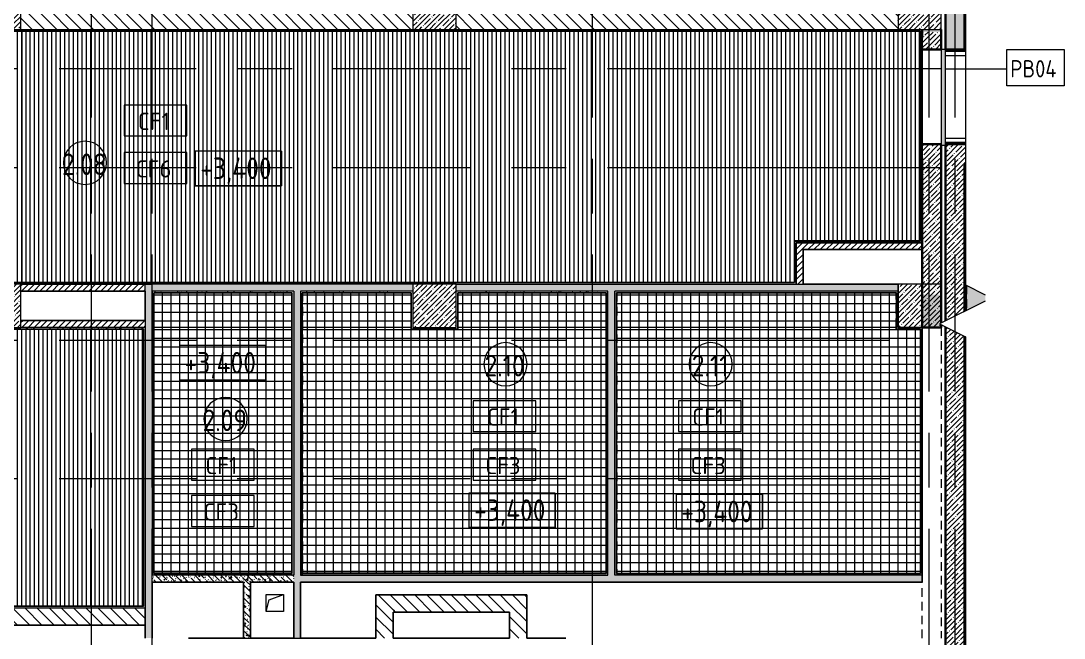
# Model space of a CAD drawing. Header units: millimetres. Extents: x 35146 to 234858, y -8553 to 29000.
# Drawn here: x 74040 to 86123, y 11550 to 18700 of the extents above; entities that cross this region are included whole.
import ezdxf

# ---------------------------------------------------------------- set-up
doc = ezdxf.new("R2010")
doc.units = ezdxf.units.MM
doc.linetypes.add('200_ШТРИХ__ш1_п0_6_', pattern=[160, 100, -60])
doc.linetypes.add('Осевая', pattern=[3175, 635, -476.25, 1587.5, -476.25])
for name, color, linetype, lineweight in [('0-1', 7, 'Continuous', 9), ('A-AREA-IDEN', 7, 'Continuous', 9), ('A-CLNG-IDEN', 7, 'Continuous', 9), ('A-DETL', 7, 'Continuous', 9), ('A-DETL-GENF', 7, 'Continuous', 9), ('A-DETL-MBND', 7, '200_ШТРИХ__ш1_п0_6_', 9), ('A-DETL-MBND-1', 7, 'Continuous', 9), ('A-FLOR', 7, 'Continuous', 9), ('A-GENM', 7, 'Continuous', 9), ('A-WALL', 7, 'Continuous', 9), ('G-ANNO-DIMS', 7, 'Continuous', 9), ('I-WALL', 7, 'Continuous', 9), ('S-COLS', 7, 'Continuous', 9), ('Оси', 7, 'Continuous', 9), ('Оси-2', 7, 'Осевая', 9)]:
    doc.layers.add(name, color=color, linetype=linetype, lineweight=lineweight)
for name, color, linetype, lineweight, true_color in [('A-DETL-GENF-1', 1, 'Continuous', 9, 0xff0000), ('A-WALL-1', 7, 'Continuous', 25, 0x3c3c3c), ('A-WALL-3', 7, 'Continuous', 35, 0x3c3c3c), ('A-WALL-FNSH-2', 7, 'Continuous', 13, 0x3c3c3c), ('G-ANNO-TEXT-1', 7, 'Continuous', 9, 0x3c3c3c)]:
    doc.layers.add(name, color=color, linetype=linetype, lineweight=lineweight, true_color=true_color)
doc.styles.add('GOST Common', font='GOST_Common.ttf', dxfattribs={"width": 0.9, "height": 250})
doc.styles.add('GOST Common_1', font='GOST_Common.ttf', dxfattribs={"height": 200})
doc.styles.add('GOST Common_3', font='GOST_Common.ttf', dxfattribs={"width": 0.9, "height": 200})
pattern_1 = [(45, (0, 0), (-57.02463, 57.02463), []), (45, (57.025, 0), (-57.02463, 57.02463), [100.806, -20.161, 3.353, -16.808])]
pattern_2 = [(135, (0, 0), (-70.71068, -70.71068), [])]
pattern_3 = [(135, (0, 0), (-75.43415, -75.43415), [106.68, -17.78, 3.556, -17.78]), (135, (0, 75.39), (-75.43415, -75.43415), []), (50, (0, 0), (127.52922, -11.15758), [13.335, -146.685]), (355, (0, 0), (-24.66966, 133.74002), [10.668, -117.348]), (100.451, (10.63, -0.93), (102.85973, 122.58178), [11.333, -124.663]), (46.184, (0, 35.56), (189.75516, -29.43036), [20.002, -220.027]), (96.636, (15.81, 33.1), (166.1822, 173.1996), [17, -186.995]), (351.184, (0, 35.56), (166.18393, 173.19757), [16.002, -176.022]), (21, (17.78, 26.67), (106.13027, -71.58603), [13.335, -146.685]), (326, (17.78, 26.67), (43.26188, 128.93175), [10.668, -117.348]), (71.451, (26.62, 20.7), (149.39198, 57.34505), [11.333, -124.663]), (37.5, (0, 0), (2.162228, 59.188357), [3.353, -112.573, 3.353, -115.773, -117.793]), (37.5, (0, 0), (2.162228, 59.188357), [-235.052, 3.353, -114.44]), (7.5, (0, 0), (46.773857, 70.126152), [3.353, -64.567, 3.353, -109.906, -44.894]), (7.5, (0, 0), (46.773857, 70.126152), [-181.178, 3.353, -41.542]), (327.5, (-39.65, 0), (94.91367, -4.010093), [3.353, -41.097, 3.353, -135.331, -184.023]), (327.5, (-39.65, 0), (94.91367, -4.010093), [-183.134, 3.353, -180.67]), (317.5, (-57.43, 0), (103.69057, 17.79882), [3.353, -54.432, 3.353, -88.748, -130.683]), (317.5, (-57.43, 0), (103.69057, 17.79882), [-149.885, 3.353, -127.33])]
pattern_4 = [(45, (0, 0), (-35.35534, 35.35534), [])]
pattern_5 = [(0, (0, 0), (121.92, 30.48), [10.058, -81.382, 10.058, -81.382, -487.68]), (0, (0, 0), (121.92, 30.48), [-182.88, 10.058, -172.822, 10.058, -81.382, -213.36]), (0, (0, 0), (121.92, 30.48), [-457.2, 10.058, -50.902, 10.058, -142.342]), (120, (45.72, 15.24), (-87.356454, 90.345817), [10.058, -81.382, 10.058, -81.382, -487.68]), (120, (45.72, 15.24), (-87.356454, 90.345817), [-182.88, 10.058, -172.822, 10.058, -81.382, -213.36]), (120, (45.72, 15.24), (-87.356454, 90.345817), [-457.2, 10.058, -50.902, 10.058, -142.342]), (240, (60.96, 76.2), (-34.563546, -120.825817), [10.058, -81.382, 10.058, -81.382, -487.68]), (240, (60.96, 76.2), (-34.563546, -120.825817), [-182.88, 10.058, -172.822, 10.058, -81.382, -213.36]), (240, (60.96, 76.2), (-34.563546, -120.825817), [-457.2, 10.058, -50.902, 10.058, -142.342])]

# ---------------------------------------------------------------- blocks, each defined once
blk = doc.blocks.new('BSC_Колонна _Прямоугольная - 500х500-V26-План потолков с обозначением видов отделки и геометрии 2 этажа в осях 12-23')
at = {"layer": 'S-COLS'}
h = blk.add_hatch(dxfattribs=at)
h.set_pattern_fill('FP_36', color=256, style=0, pattern_type=2)
h.set_pattern_definition([(45, (-73790, -15400), (-57.02463, 57.02463), []), (45, (-73732.975, -15400), (-57.02463, 57.02463), [100.806, -20.161, 3.353, -16.808])])
h.paths.add_polyline_path([(-250, -250), (250, -250), (250, 250), (-250, 250), (-250, -11)])
for p, q in [((250, 250), (-250, 250)), ((-250, 250), (-250, -250)), ((250, -250), (250, 250)), ((-250, -250), (250, -250))]:
    blk.add_line(p, q, dxfattribs=at)
blk = doc.blocks.new('BSC_Колонна _Прямоугольная - 500х500-V27-План потолков с обозначением видов отделки и геометрии 2 этажа в осях 12-23')
at = {"layer": 'S-COLS'}
h = blk.add_hatch(dxfattribs=at)
h.set_pattern_fill('FP_37', color=256, style=0, pattern_type=2)
h.set_pattern_definition([(45, (-78830, -15400), (-57.02463, 57.02463), []), (45, (-78772.975, -15400), (-57.02463, 57.02463), [100.806, -20.161, 3.353, -16.808])])
h.paths.add_polyline_path([(-250, -250), (250, -250), (250, 250), (-250, 250), (-250, -11)])
for p, q in [((250, 250), (-250, 250)), ((-250, 250), (-250, -250)), ((250, -250), (250, 250)), ((-250, -250), (250, -250))]:
    blk.add_line(p, q, dxfattribs=at)
blk = doc.blocks.new('BSC_Колонна _Прямоугольная - 500х500-V30-План потолков с обозначением видов отделки и геометрии 2 этажа в осях 12-23')
at = {"layer": 'S-COLS'}
h = blk.add_hatch(dxfattribs=at)
h.set_pattern_fill('FP_39', color=256, style=0, pattern_type=2)
h.set_pattern_definition([(45, (-73790, -18850), (-57.02463, 57.02463), []), (45, (-73732.975, -18850), (-57.02463, 57.02463), [100.806, -20.161, 3.353, -16.808])])
h.paths.add_polyline_path([(-250, -250), (250, -250), (250, 250), (-250, 250), (-250, 14)])
for p, q in [((250, 250), (-250, 250)), ((-250, 250), (-250, -250)), ((250, -250), (250, 250)), ((-250, -250), (250, -250))]:
    blk.add_line(p, q, dxfattribs=at)
blk = doc.blocks.new('BSC_Колонна _Прямоугольная - 500х500-V31-План потолков с обозначением видов отделки и геометрии 2 этажа в осях 12-23')
at = {"layer": 'S-COLS'}
h = blk.add_hatch(dxfattribs=at)
h.set_pattern_fill('FP_40', color=256, style=0, pattern_type=2)
h.set_pattern_definition([(45, (-78830, -18850), (-57.02463, 57.02463), []), (45, (-78772.975, -18850), (-57.02463, 57.02463), [100.806, -20.161, 3.353, -16.808])])
h.paths.add_polyline_path([(-250, -250), (250, -250), (250, 250), (-250, 250)])
for p, q in [((250, 250), (-250, 250)), ((-250, 250), (-250, -250)), ((250, -250), (250, 250)), ((-250, -250), (250, -250))]:
    blk.add_line(p, q, dxfattribs=at)
blk = doc.blocks.new('BSC_Колонна _Прямоугольная - 500х500-V32-План потолков с обозначением видов отделки и геометрии 2 этажа в осях 12-23')
at = {"layer": 'S-COLS'}
h = blk.add_hatch(dxfattribs=at)
h.set_pattern_fill('FP_41', color=256, style=0, pattern_type=2)
h.set_pattern_definition([(45, (-84450, -18850), (-57.02463, 57.02463), []), (45, (-84392.975, -18850), (-57.02463, 57.02463), [100.806, -20.161, 3.353, -16.808])])
h.paths.add_polyline_path([(-250, -250), (250, -250), (250, 250), (-250, 250), (-250, 14)])
for p, q in [((250, 250), (-250, 250)), ((-250, 250), (-250, -250)), ((250, -250), (250, 250)), ((-250, -250), (250, -250))]:
    blk.add_line(p, q, dxfattribs=at)
blk = doc.blocks.new('Плинтус - Плинтус керамогранит светло-серый-32981851-План потолков с обозначением видов отделки и геометрии 2 этажа в осях 12-23')
at = {"layer": 'A-GENM'}
blk.add_line((1960, -45), (2191, -45), dxfattribs=at)
blk = doc.blocks.new('Плинтус - Плинтус керамогранит светло-серый-32981827-План потолков с обозначением видов отделки и геометрии 2 этажа в осях 12-23')
at = {"layer": 'A-GENM'}
blk.add_line((45, -45), (271, -45), dxfattribs=at)
blk = doc.blocks.new('DET_L_Линия разрыва - М100-V36-План потолков с обозначением видов отделки и геометрии 2 этажа в осях 12-23')
at = {"layer": 'A-DETL-GENF'}
for p, q in [((11890, 300), (11740, 0)), ((12154, -228), (11890, 300)), ((11740, 0), (0, 0)), ((12340, 0), (12226, -228)), ((24080, 0), (12340, 0))]:
    blk.add_line(p, q, dxfattribs=at)
blk = doc.blocks.new('Марка_Помещения - Номер-25198446-План потолков с обозначением видов отделки и геометрии 2 этажа в осях 12-23')
at = {"layer": 'A-AREA-IDEN'}
for start, end in [(360, 180), (180, 360)]:
    blk.add_arc((0, 0), 2.5, start, end, dxfattribs=at)
blk = doc.blocks.new('М_потолков - Марка_ Имя типа-25382930-План потолков с обозначением видов отделки и геометрии 2 этажа в осях 12-23')
at = {"layer": 'A-CLNG-IDEN'}
for p, q in [((3.625, 1.984375), (-3.625, 1.984375)), ((-3.625, 1.984375), (-3.625, -1.59375)), ((3.625, -1.59375), (3.625, 1.984375)), ((-3.625, -1.59375), (3.625, -1.59375))]:
    blk.add_line(p, q, dxfattribs=at)
blk = doc.blocks.new('Высотные отметки - 10х4_h_-17668695-План потолков с обозначением видов отделки и геометрии 2 этажа в осях 12-23')
at = {"layer": 'G-ANNO-DIMS'}
for p, q in [((-5, 4), (-5, 0)), ((5, 4), (-5, 4)), ((5, 4), (-5, 4)), ((-5, 4), (-5, 0)), ((5, 4), (5, 0)), ((5, 0), (5, 4)), ((5, 0), (-5, 0)), ((-5, 0), (5, 0))]:
    blk.add_line(p, q, dxfattribs=at)

msp = doc.modelspace()

# ---------------------------------------------------------------- hatches: boundary and pattern name
at = {"layer": 'A-DETL-GENF-1'}
msp.add_hatch(color=256, dxfattribs=at).paths.add_polyline_path([(84750, 17260), (84750, 18370), (84700, 18370), (84700, 17260)])
at = {"layer": 'A-DETL-MBND'}
h = msp.add_hatch(dxfattribs=at)
h.set_pattern_fill('FP_51', color=256, style=0, pattern_type=2)
h.set_pattern_definition([(90, (73399.48, 18970.52), (-50, 3e-15), [])])
h.paths.add_polyline_path([(74946.9, 11921), (75459, 11921), (75459, 15129), (73519, 15129), (73519, 15671), (82999, 15671), (82999, 16151), (84459, 16151), (84459, 18579), (66781, 18579), (66781, 13621), (68666, 13621), (68666, 11921), (70289, 11921), (70289, 12221), (70831, 12221), (70831, 11921), (73481, 11921)])
h.paths.add_polyline_path([(70809.8, 15149), (70309, 15149), (70310, 15651), (70811, 15651), (70810, 15149)])
h = msp.add_hatch(dxfattribs=at)
h.set_pattern_fill('FP_67', color=256, style=0, pattern_type=2)
h.set_pattern_definition([(270, (76379.905, 13925), (100, 6e-15), []), (0, (76379.905, 13925), (0, 100), [])])
h.paths.add_polyline_path([(77178.8, 12301), (77178.8, 15549), (75581, 15549), (75581, 12301), (77145.8, 12301)])
h = msp.add_hatch(dxfattribs=at)
h.set_pattern_fill('FP_66', color=256, style=0, pattern_type=2)
h.set_pattern_definition([(0, (79059.81, 13925), (0, 100), []), (90, (79059.81, 13925), (-100, 6e-15), [])])
h.paths.add_polyline_path([(80818.8, 12301), (80818.8, 15549), (79101, 15549), (79101, 15129), (78559, 15129), (78559, 15549), (77300.8, 15549), (77300.8, 12301), (80810.5, 12301)])
h = msp.add_hatch(dxfattribs=at)
h.set_pattern_fill('FP_65', color=256, style=0, pattern_type=2)
h.set_pattern_definition([(0, (82699.905, 13925), (0, 100), []), (90, (82699.905, 13925), (-100, 6e-15), [])])
h.paths.add_polyline_path([(84459, 12301), (84459, 15129), (84179, 15129), (84179, 15549), (80940.8, 15549), (80940.8, 12301), (82276.5, 12301)])
at = {"layer": 'A-DETL-MBND-1'}
msp.add_hatch(color=256, dxfattribs=at).paths.add_polyline_path([(84991, 15346.1), (85208.3, 15454.7), (85208.3, 15527.1), (84991, 15635.7), (84991, 15389.2)])
at = {"layer": 'I-WALL'}
h = msp.add_hatch(dxfattribs=at)
h.set_pattern_fill('FP_17', color=256, style=0, pattern_type=2)
h.set_pattern_definition(pattern_1)
h.paths.add_polyline_path([(84970, 18370), (84970, 27100), (84750, 27100), (84750, 18370)])
h = msp.add_hatch(dxfattribs=at)
h.set_pattern_fill('FP_17', color=256, style=0, pattern_type=2)
h.set_pattern_definition(pattern_1)
h.paths.add_polyline_path([(84700, 15150), (84700, 15181.2), (84680.7, 15190.9), (84700, 15200.6), (84700, 15530), (84480, 15530), (84480, 15150), (84680.7, 15150)])
h.paths.add_polyline_path([(84700, 18570), (84700, 18600), (84480, 18600), (84480, 18570)])
h.paths.add_polyline_path([(84700, 19100), (84700, 22700), (84480, 22700), (84480, 19100), (84488.5, 19100)])
h.paths.add_polyline_path([(84700, 23200), (84700, 26600), (84480, 26600), (84480, 23200), (84604.1, 23200)])
h = msp.add_hatch(dxfattribs=at)
h.set_pattern_fill('FP_45', color=256, style=0, pattern_type=2)
h.set_pattern_definition(pattern_5)
h.paths.add_polyline_path([(84980.7, 18370), (84980.7, 23430), (84970, 23430), (84970, 18370)])
h = msp.add_hatch(dxfattribs=at)
h.set_pattern_fill('FP_19', color=256, style=0, pattern_type=2)
h.set_pattern_definition(pattern_2)
h.paths.add_polyline_path([(84200, 18600), (84200, 18800), (79080, 18800), (79080, 18600), (83742.4, 18600)])
h.paths.add_polyline_path([(77878.7, 18600), (78580, 18600), (78580, 18800), (74040, 18799.5), (74040, 18600), (76412.8, 18600)])
h.paths.add_polyline_path([(73540, 18600), (73540, 18800), (66760, 18800), (66760, 18600), (73481, 18600)])
h = msp.add_hatch(dxfattribs=at)
h.set_pattern_fill('FP_45', color=256, style=0, pattern_type=2)
h.set_pattern_definition(pattern_5)
h.paths.add_polyline_path([(84459, 18580), (84460, 18580), (84460, 18600), (66760, 18600), (66760, 18580), (84200, 18580)])
h = msp.add_hatch(dxfattribs=at)
h.set_pattern_fill('FP_45', color=256, style=0, pattern_type=2)
h.set_pattern_definition(pattern_5)
h.paths.add_polyline_path([(84460, 16150), (84480, 16150), (84480, 18600), (84460, 18600), (84460, 16151)])
h = msp.add_hatch(dxfattribs=at)
h.set_pattern_fill('FP_17', color=256, style=0, pattern_type=2)
h.set_pattern_definition(pattern_1)
h.paths.add_polyline_path([(84480, 15530), (84700, 15530), (84700, 17113.6), (84480, 17113.6), (84480, 16050)])
h.paths.add_polyline_path([(84700, 18499.6), (84700, 18570), (84480, 18570), (84479.9, 18499.6)])
h = msp.add_hatch(dxfattribs=at)
h.set_pattern_fill('FP_17', color=256, style=0, pattern_type=2)
h.set_pattern_definition(pattern_1)
h.paths.add_polyline_path([(84700, 17113.6), (84700, 17270), (84480, 17270), (84480, 17113.6)])
h.paths.add_polyline_path([(84480, 18370), (84700, 18370), (84700, 18499.6), (84480, 18499.6)])
h = msp.add_hatch(dxfattribs=at)
h.set_pattern_fill('FP_45', color=256, style=0, pattern_type=2)
h.set_pattern_definition(pattern_5)
h.paths.add_polyline_path([(84980.7, 18349.5), (84980.7, 18369.5), (84750, 18369.5), (84750, 18349.5)])
h = msp.add_hatch(dxfattribs=at)
h.set_pattern_fill('FP_45', color=256, style=0, pattern_type=2)
h.set_pattern_definition(pattern_5)
h.paths.add_polyline_path([(84980.7, 17270), (84980.7, 17290), (84750, 17290), (84750, 17270)])
h = msp.add_hatch(dxfattribs=at)
h.set_pattern_fill('FP_17', color=256, style=0, pattern_type=2)
h.set_pattern_definition(pattern_1)
h.paths.add_polyline_path([(84970, 16080), (84970, 17270), (84750, 17270), (84750, 16080)])
h = msp.add_hatch(dxfattribs=at)
h.set_pattern_fill('FP_17', color=256, style=0, pattern_type=2)
h.set_pattern_definition(pattern_1)
h.paths.add_polyline_path([(84980.7, 17050), (84980.7, 17270), (84970, 17270), (84970, 17050)])
h = msp.add_hatch(dxfattribs=at)
h.set_pattern_fill('FP_19', color=256, style=0, pattern_type=2)
h.set_pattern_definition(pattern_2)
h.paths.add_polyline_path([(84980.7, 16100), (84980.7, 16300), (84970, 16300), (84970, 16100)])
h = msp.add_hatch(dxfattribs=at)
h.set_pattern_fill('FP_45', color=256, style=0, pattern_type=2)
h.set_pattern_definition(pattern_5)
h.paths.add_polyline_path([(83000, 15650), (83020, 15650), (83020, 16150), (83000, 16150), (83000, 15670)])
h = msp.add_hatch(dxfattribs=at)
h.set_pattern_fill('FP_45', color=256, style=0, pattern_type=2)
h.set_pattern_definition(pattern_5)
h.paths.add_polyline_path([(84480, 16130), (84480, 16150), (83020, 16150), (83020, 16130), (84475.3, 16130)])
h = msp.add_hatch(dxfattribs=at)
h.set_pattern_fill('FP_21', color=256, style=0, pattern_type=2)
h.set_pattern_definition(pattern_4)
h.paths.add_polyline_path([(83100, 15650), (83100, 16130), (83020, 16130), (83020, 15650)])
h = msp.add_hatch(dxfattribs=at)
h.set_pattern_fill('FP_21', color=256, style=0, pattern_type=2)
h.set_pattern_definition(pattern_4)
h.paths.add_polyline_path([(83100, 16050), (84480, 16050), (84480, 16130), (83100, 16130)])
h = msp.add_hatch(dxfattribs=at)
h.set_pattern_fill('FP_17', color=256, style=0, pattern_type=2)
h.set_pattern_definition(pattern_1)
h.paths.add_polyline_path([(84841.8, 10400), (84970, 10400), (84970, 15046.2), (84750, 15156.2), (84750, 10400)])
h.paths.add_polyline_path([(84750, 15225.6), (84970, 15335.6), (84970, 16080), (84750, 16080), (84750, 15389.2)])
h = msp.add_hatch(dxfattribs=at)
h.set_pattern_fill('FP_45', color=256, style=0, pattern_type=2)
h.set_pattern_definition(pattern_5)
h.paths.add_polyline_path([(84970, 16080), (84980.7, 16080), (84980.7, 16100), (84970, 16100)])
h = msp.add_hatch(dxfattribs=at)
h.set_pattern_fill('FP_45', color=256, style=0, pattern_type=2)
h.set_pattern_definition(pattern_5)
h.paths.add_polyline_path([(84980.7, 13600), (84980.7, 15040.9), (84970, 15046.2), (84970, 13600)])
h.paths.add_polyline_path([(84970, 15335.6), (84990, 15345.6), (84990, 15636.2), (84980.7, 15640.9), (84980.7, 16080), (84970, 16080), (84970, 15389.2)])
h = msp.add_hatch(dxfattribs=at)
h.set_pattern_fill('FP_45', color=256, style=0, pattern_type=2)
h.set_pattern_definition(pattern_5)
h.paths.add_polyline_path([(83000, 15650), (83000, 15670), (73540, 15670), (73540, 15650), (82276.5, 15650)])
h = msp.add_hatch(dxfattribs=at)
h.set_pattern_fill('FP_21', color=256, style=0, pattern_type=2)
h.set_pattern_definition(pattern_4)
h.paths.add_polyline_path([(74040, 15570), (75480, 15570), (75480, 15650), (74040, 15650)])
h = msp.add_hatch(dxfattribs=at)
h.set_pattern_fill('FP_24', color=256, style=0, pattern_type=2)
h.set_pattern_definition(pattern_3)
h.paths.add_polyline_path([(75560, 11550), (75560, 15650), (75480, 15650), (75480, 11550)])
h = msp.add_hatch(dxfattribs=at)
h.set_pattern_fill('FP_24', color=256, style=0, pattern_type=2)
h.set_pattern_definition(pattern_3)
h.paths.add_polyline_path([(78560, 15570), (78580, 15570), (78580, 15650), (75560, 15650), (75560, 15570), (77878.7, 15570)])
h.paths.add_polyline_path([(84200, 15570), (84200, 15650), (79080, 15650), (79080, 15570), (84180, 15570)])
h = msp.add_hatch(dxfattribs=at)
h.set_pattern_fill('FP_45', color=256, style=0, pattern_type=2)
h.set_pattern_definition(pattern_5)
h.paths.add_polyline_path([(75560, 15550), (77179.8, 15550), (77179.8, 15570), (75560, 15570)])
h = msp.add_hatch(dxfattribs=at)
h.set_pattern_fill('FP_45', color=256, style=0, pattern_type=2)
h.set_pattern_definition(pattern_5)
h.paths.add_polyline_path([(75560, 12280), (75580, 12280), (75580, 15550), (75560, 15550), (75560, 13072.9)])
h = msp.add_hatch(dxfattribs=at)
h.set_pattern_fill('FP_45', color=256, style=0, pattern_type=2)
h.set_pattern_definition(pattern_5)
h.paths.add_polyline_path([(77179.8, 12280), (77199.8, 12280), (77199.8, 15570), (77179.8, 15570), (77179.8, 12300)])
h = msp.add_hatch(dxfattribs=at)
h.set_pattern_fill('FP_24', color=256, style=0, pattern_type=2)
h.set_pattern_definition(pattern_3)
h.paths.add_polyline_path([(77279.8, 11550), (77279.8, 15570), (77199.8, 15570), (77199.8, 11550)])
h = msp.add_hatch(dxfattribs=at)
h.set_pattern_fill('FP_45', color=256, style=0, pattern_type=2)
h.set_pattern_definition(pattern_5)
h.paths.add_polyline_path([(77279.8, 15550), (78560, 15550), (78560, 15570), (77279.8, 15570)])
h = msp.add_hatch(dxfattribs=at)
h.set_pattern_fill('FP_45', color=256, style=0, pattern_type=2)
h.set_pattern_definition(pattern_5)
h.paths.add_polyline_path([(77299.8, 12280), (77299.8, 15550), (77279.8, 15550), (77279.8, 12280)])
h = msp.add_hatch(dxfattribs=at)
h.set_pattern_fill('FP_45', color=256, style=0, pattern_type=2)
h.set_pattern_definition(pattern_5)
h.paths.add_polyline_path([(78560, 15150), (78580, 15150), (78580, 15570), (78560, 15570), (78560, 15389.2)])
h = msp.add_hatch(dxfattribs=at)
h.set_pattern_fill('FP_45', color=256, style=0, pattern_type=2)
h.set_pattern_definition(pattern_5)
h.paths.add_polyline_path([(79080, 15550), (80819.8, 15550), (80819.8, 15570), (79080, 15570)])
h = msp.add_hatch(dxfattribs=at)
h.set_pattern_fill('FP_45', color=256, style=0, pattern_type=2)
h.set_pattern_definition(pattern_5)
h.paths.add_polyline_path([(79100, 15130), (79100, 15550), (79080, 15550), (79080, 15130)])
h = msp.add_hatch(dxfattribs=at)
h.set_pattern_fill('FP_45', color=256, style=0, pattern_type=2)
h.set_pattern_definition(pattern_5)
h.paths.add_polyline_path([(80839.8, 12300), (80839.8, 15570), (80819.8, 15570), (80819.8, 12300)])
h = msp.add_hatch(dxfattribs=at)
h.set_pattern_fill('FP_24', color=256, style=0, pattern_type=2)
h.set_pattern_definition(pattern_3)
h.paths.add_polyline_path([(80839.8, 12280), (80919.8, 12280), (80919.8, 15570), (80839.8, 15570), (80839.8, 12300)])
h = msp.add_hatch(dxfattribs=at)
h.set_pattern_fill('FP_45', color=256, style=0, pattern_type=2)
h.set_pattern_definition(pattern_5)
h.paths.add_polyline_path([(84180, 15550), (84180, 15570), (80919.8, 15570), (80919.8, 15550), (84179, 15550)])
h = msp.add_hatch(dxfattribs=at)
h.set_pattern_fill('FP_45', color=256, style=0, pattern_type=2)
h.set_pattern_definition(pattern_5)
h.paths.add_polyline_path([(80939.8, 12300), (80939.8, 15550), (80919.8, 15550), (80919.8, 12300)])
h = msp.add_hatch(dxfattribs=at)
h.set_pattern_fill('FP_45', color=256, style=0, pattern_type=2)
h.set_pattern_definition(pattern_5)
h.paths.add_polyline_path([(84180, 15150), (84200, 15150), (84200, 15570), (84180, 15570), (84180, 15389.2)])
h = msp.add_hatch(dxfattribs=at)
h.set_pattern_fill('FP_21', color=256, style=0, pattern_type=2)
h.set_pattern_definition(pattern_4)
h.paths.add_polyline_path([(75480, 15150), (75480, 15230), (74040, 15230), (74040, 15150), (75460, 15150)])
h = msp.add_hatch(dxfattribs=at)
h.set_pattern_fill('FP_45', color=256, style=0, pattern_type=2)
h.set_pattern_definition(pattern_5)
h.paths.add_polyline_path([(75459, 15130), (75460, 15130), (75460, 15150), (73520, 15150), (73520, 15130), (74040, 15130)])
h = msp.add_hatch(dxfattribs=at)
h.set_pattern_fill('FP_45', color=256, style=0, pattern_type=2)
h.set_pattern_definition(pattern_5)
h.paths.add_polyline_path([(75460, 11920), (75480, 11920), (75480, 15150), (75460, 15150), (75460, 11921)])
h = msp.add_hatch(dxfattribs=at)
h.set_pattern_fill('FP_45', color=256, style=0, pattern_type=2)
h.set_pattern_definition(pattern_5)
h.paths.add_polyline_path([(79080, 15130), (79080, 15150), (78560, 15150), (78560, 15130), (78580, 15130)])
h = msp.add_hatch(dxfattribs=at)
h.set_pattern_fill('FP_45', color=256, style=0, pattern_type=2)
h.set_pattern_definition(pattern_5)
h.paths.add_polyline_path([(84460, 15130), (84460, 15150), (84180, 15150), (84180, 15130), (84447, 15130)])
h = msp.add_hatch(dxfattribs=at)
h.set_pattern_fill('FP_45', color=256, style=0, pattern_type=2)
h.set_pattern_definition(pattern_5)
h.paths.add_polyline_path([(84460, 12300), (84480, 12300), (84480, 15150), (84460, 15150), (84460, 12301)])
h = msp.add_hatch(dxfattribs=at)
h.set_pattern_fill('FP_19', color=256, style=0, pattern_type=2)
h.set_pattern_definition(pattern_2)
h.paths.add_polyline_path([(84970, 13400), (84980.7, 13400), (84980.7, 13600), (84970, 13600)])
h = msp.add_hatch(dxfattribs=at)
h.set_pattern_fill('FP_45', color=256, style=0, pattern_type=2)
h.set_pattern_definition(pattern_5)
h.paths.add_polyline_path([(84970, 10400), (84980.7, 10400), (84980.7, 13390), (84970, 13390), (84970, 10756.6)])
h = msp.add_hatch(dxfattribs=at)
h.set_pattern_fill('FP_24', color=256, style=0, pattern_type=2)
h.set_pattern_definition(pattern_3)
h.paths.add_polyline_path([(76619.8, 12200), (77199.8, 12200), (77199.8, 12280), (75560, 12280), (75560, 12200), (76412.8, 12200)])
h = msp.add_hatch(dxfattribs=at)
h.set_pattern_fill('FP_45', color=256, style=0, pattern_type=2)
h.set_pattern_definition(pattern_5)
h.paths.add_polyline_path([(77179.8, 12280), (77178.8, 12300), (75580, 12300), (75580, 12280), (77145.8, 12280)])
h = msp.add_hatch(dxfattribs=at)
h.set_pattern_fill('FP_45', color=256, style=0, pattern_type=2)
h.set_pattern_definition(pattern_5)
h.paths.add_polyline_path([(80810.5, 12280), (80839.8, 12280), (80839.8, 12300), (77279.8, 12300), (77279.8, 12280), (79344.6, 12280)])
h = msp.add_hatch(dxfattribs=at)
h.set_pattern_fill('FP_24', color=256, style=0, pattern_type=2)
h.set_pattern_definition(pattern_3)
h.paths.add_polyline_path([(84480, 12200), (84480, 12280), (77279.8, 12280), (77279.8, 12200), (82276.5, 12200)])
h = msp.add_hatch(dxfattribs=at)
h.set_pattern_fill('FP_45', color=256, style=0, pattern_type=2)
h.set_pattern_definition(pattern_5)
h.paths.add_polyline_path([(80919.8, 12280), (84480, 12280), (84480, 12300), (80919.8, 12300)])
h = msp.add_hatch(dxfattribs=at)
h.set_pattern_fill('FP_24', color=256, style=0, pattern_type=2)
h.set_pattern_definition(pattern_3)
h.paths.add_polyline_path([(76619.8, 11550), (76699.8, 11550), (76699.8, 12200), (76619.8, 12200), (76619.8, 11914.7)])
h = msp.add_hatch(dxfattribs=at)
h.set_pattern_fill('FP_19', color=256, style=0, pattern_type=2)
h.set_pattern_definition(pattern_2)
h.paths.add_polyline_path([(78350, 11550), (78350, 12050), (78150, 12050), (78150, 11550)])
h = msp.add_hatch(dxfattribs=at)
h.set_pattern_fill('FP_19', color=256, style=0, pattern_type=2)
h.set_pattern_definition(pattern_2)
h.paths.add_polyline_path([(79344.6, 11850), (79700, 11850), (79700, 12050), (78350, 12050), (78350, 11850)])
h = msp.add_hatch(dxfattribs=at)
h.set_pattern_fill('FP_19', color=256, style=0, pattern_type=2)
h.set_pattern_definition(pattern_2)
h.paths.add_polyline_path([(79900, 11550), (79900, 12050), (79700, 12050), (79700, 11550)])
h = msp.add_hatch(dxfattribs=at)
h.set_pattern_fill('FP_19', color=256, style=0, pattern_type=2)
h.set_pattern_definition(pattern_2)
h.paths.add_polyline_path([(75480, 11700), (75480, 11900), (70810, 11900), (70810, 11700), (74946.9, 11700)])
h.paths.add_polyline_path([(68665, 11700), (70310, 11700), (70310, 11900), (68665, 11900)])
h = msp.add_hatch(dxfattribs=at)
h.set_pattern_fill('FP_45', color=256, style=0, pattern_type=2)
h.set_pattern_definition(pattern_5)
h.paths.add_polyline_path([(75480, 11900), (75480, 11920), (70830, 11920), (70830, 11900), (74946.9, 11900)])
at = {"layer": 'S-COLS'}
h = msp.add_hatch(dxfattribs=at)
h.set_pattern_fill('FP_17', color=256, style=0, pattern_type=2)
h.set_pattern_definition(pattern_1)
h.paths.add_polyline_path([(84200, 15150), (84700, 15150), (84700, 15181.2), (84680.7, 15190.9), (84700, 15200.6), (84700, 15650), (84200, 15650), (84200, 15389.2)])

# ---------------------------------------------------------------- linework, layer by layer
at = {"layer": '0-1'}
for p, q in [((76880.5, 11857), (76916.8, 11992.2)), ((76916.8, 11992.2), (77080.5, 12057))]:
    msp.add_line(p, q, dxfattribs=at)
at = {"layer": 'A-DETL'}
for p, q in [((84700, 18370), (84700, 17260)), ((84750, 18370), (84700, 18370)), ((84750, 17260), (84750, 18370)), ((84700, 17260), (84750, 17260))]:
    msp.add_line(p, q, dxfattribs=at)
at = {"layer": 'A-DETL-MBND'}
for p, q in [((84459, 18579), (70310, 18579)), ((84459, 16151), (84459, 18579)), ((82999, 15671), (82999, 16151)), ((82999, 16151), (84459, 16151)), ((73519, 15671), (82999, 15671)), ((84991, 15635.7), (84991, 15346.1)), ((75581, 15549), (75581, 12301)), ((77178.8, 15549), (75581, 15549)), ((77178.8, 12301), (77178.8, 15549)), ((78559, 15549), (77300.8, 15549)), ((77300.8, 15549), (77300.8, 12301)), ((78559, 15129), (78559, 15549)), ((79101, 15549), (79101, 15129)), ((80818.8, 15549), (79101, 15549)), ((80818.8, 12301), (80818.8, 15549)), ((84179, 15549), (80940.8, 15549)), ((80940.8, 15549), (80940.8, 12301)), ((84179, 15151), (84179, 15549)), ((75459, 15129), (73519, 15129)), ((75459, 11921), (75459, 15129)), ((79101, 15129), (78559, 15129)), ((84179, 15129), (84179, 15150)), ((84459, 15129), (84179, 15129)), ((84459, 12301), (84459, 15129)), ((84700, 15150), (84700, 11550)), ((84980, 13400), (84980, 13399)), ((75581, 12301), (77178.8, 12301)), ((77300.8, 12301), (80818.8, 12301)), ((80940.8, 12301), (84459, 12301)), ((84480, 11550), (84480, 12200)), ((70831, 11921), (75459, 11921))]:
    msp.add_line(p, q, dxfattribs=at)
at = {"layer": 'A-FLOR'}
for p, q in [((74050, 18580), (74050, 15670)), ((77179.8, 15150), (75580, 15150)), ((78560, 15150), (77299.8, 15150)), ((80819.8, 15150), (79100, 15150)), ((84180, 15150), (80939.8, 15150)), ((76880.5, 12057), (77080.5, 12057)), ((76880.5, 11857), (76880.5, 12057)), ((77080.5, 12057), (77080.5, 11857)), ((77080.5, 11857), (76880.5, 11857))]:
    msp.add_line(p, q, dxfattribs=at)
at = {"layer": 'A-WALL'}
for p, q in [((74040, 18600), (78580, 18600)), ((79080, 18600), (84200, 18600)), ((84980.7, 16100), (84970, 16100)), ((75480, 15570), (75480, 15650)), ((78580, 15650), (75560, 15650)), ((79080, 15650), (83100, 15650)), ((77199.8, 15570), (75560, 15570)), ((75560, 15570), (75560, 12280)), ((77199.8, 15570), (77199.8, 12280)), ((78580, 15570), (77279.8, 15570)), ((77279.8, 15570), (77279.8, 12280)), ((80839.8, 15570), (79080, 15570)), ((80839.8, 12280), (80839.8, 15570)), ((80919.8, 12280), (80919.8, 15570)), ((84200, 15570), (80919.8, 15570)), ((75480, 15230), (75480, 11900)), ((75480, 15150), (74040, 15150)), ((84980.7, 13600), (84970, 13600)), ((77199.8, 12280), (75560, 12280)), ((77299.8, 12280), (80839.8, 12280)), ((84480, 12280), (80919.8, 12280)), ((70810, 11900), (75480, 11900)), ((76619.8, 11550), (76699.8, 11550)), ((77199.8, 11550), (77279.8, 11550))]:
    msp.add_line(p, q, dxfattribs=at)
at = {"layer": 'A-WALL-1'}
for p, q in [((66780, 18580), (84460, 18580)), ((84460, 16150), (84460, 18580)), ((84480, 18499.6), (84480, 17113.6)), ((84980.7, 18369.5), (84750, 18369.5)), ((84970, 18370), (84980.7, 18370)), ((84980.7, 18349.5), (84750, 18349.5)), ((84980.7, 17290), (84750, 17290)), ((84980.7, 16300), (84970, 16300)), ((83000, 16150), (83000, 15670)), ((84460, 16150), (83000, 16150)), ((83020, 16130), (83020, 15650)), ((84480, 16130), (83020, 16130)), ((83100, 15650), (83100, 16050)), ((83100, 16050), (84480, 16050)), ((83000, 15670), (73520, 15670)), ((75560, 15650), (74040, 15650)), ((84200, 15650), (83100, 15650)), ((84200, 15150), (84200, 15650)), ((84990, 15345.6), (84990, 15636.2)), ((74040, 15570), (75480, 15570)), ((75480, 15570), (75480, 15230)), ((75580, 12300), (75580, 15550)), ((77179.8, 15550), (75580, 15550)), ((77179.8, 15550), (77179.8, 12300)), ((78560, 15550), (77299.8, 15550)), ((77299.8, 15550), (77299.8, 12280)), ((78560, 15550), (78560, 15130)), ((79100, 15130), (79100, 15550)), ((80819.8, 15550), (79100, 15550)), ((80819.8, 15550), (80819.8, 12300)), ((84180, 15550), (80939.8, 15550)), ((80939.8, 15550), (80939.8, 12300)), ((84180, 15550), (84180, 15130)), ((75480, 15230), (74040, 15230)), ((73520, 15130), (75460, 15130)), ((75460, 11920), (75460, 15130)), ((78560, 15130), (79100, 15130)), ((84180, 15130), (84460, 15130)), ((84480, 15150), (84200, 15150)), ((84460, 15130), (84460, 12300)), ((84480, 12200), (84480, 15150)), ((84970, 13400), (84980.7, 13400)), ((84980.7, 13390), (84970, 13390)), ((77179.8, 12300), (75580, 12300)), ((80819.8, 12300), (77279.8, 12300)), ((77279.8, 12280), (77299.8, 12280)), ((84460, 12300), (80939.8, 12300)), ((75560, 11550), (75560, 12200)), ((75560, 12200), (76619.8, 12200)), ((76619.8, 12200), (76619.8, 11550)), ((76699.8, 12200), (77199.8, 12200)), ((76699.8, 11550), (76699.8, 12200)), ((77199.8, 12200), (77199.8, 11550)), ((77279.8, 11550), (77279.8, 12200)), ((77279.8, 12200), (84480, 12200)), ((78150, 12050), (78150, 11550)), ((79900, 12050), (78150, 12050)), ((79900, 11550), (79900, 12050)), ((70830, 11920), (75460, 11920)), ((75480, 11900), (75480, 11550)), ((78350, 11550), (78350, 11850)), ((78350, 11850), (79700, 11850)), ((79700, 11850), (79700, 11550)), ((73740, 11700), (75480, 11700)), ((76619.8, 11550), (75980, 11550)), ((77199.8, 11550), (76699.8, 11550)), ((78150, 11550), (77279.8, 11550)), ((79700, 11550), (78350, 11550)), ((80350, 11550), (79900, 11550))]:
    msp.add_line(p, q, dxfattribs=at)
at = {"layer": 'A-WALL-3'}
for p, q in [((84750, 27100), (84750, 18370)), ((84970, 26850), (84970, 18370)), ((84480, 18600), (84480, 18499.6)), ((84700, 18370), (84700, 18600)), ((84480, 18370), (84700, 18370)), ((84750, 18370), (84970, 18370)), ((84480, 17270), (84700, 17270)), ((84700, 15200.6), (84700, 17260)), ((84980.7, 17270), (84750, 17270)), ((84750, 17260), (84750, 16100)), ((84480, 15150), (84480, 17113.6)), ((84970, 17050), (84980.7, 17050)), ((84970, 16080), (84970, 17050)), ((84750, 16100), (84750, 15225.6)), ((84970, 16100), (84970, 15335.6)), ((84480, 15150), (84700, 15150)), ((84700, 15150), (84700, 15181.2)), ((84750, 15156.2), (84750, 10400)), ((84970, 10400), (84970, 15046.2))]:
    msp.add_line(p, q, dxfattribs=at)
at = {"layer": 'A-WALL-FNSH-2'}
for p, q in [((66781, 18579), (84459, 18579)), ((84459, 18579), (84459, 16151)), ((84980.7, 18348.5), (84750, 18348.5)), ((84980.7, 17291), (84750, 17291)), ((82999, 16151), (82999, 15671)), ((84459, 16151), (82999, 16151)), ((82999, 15671), (73519, 15671)), ((84991, 15346.1), (84991, 15635.7)), ((75581, 15549), (77178.8, 15549)), ((75581, 15549), (75581, 12300)), ((77178.8, 15549), (77178.8, 12301)), ((77300.8, 15549), (78559, 15549)), ((77300.8, 12301), (77300.8, 15549)), ((78559, 15549), (78559, 15129)), ((80818.8, 15549), (79100, 15549)), ((79101, 15129), (79101, 15549)), ((80818.8, 12301), (80818.8, 15550)), ((80940.8, 15549), (84179, 15549)), ((80940.8, 12301), (80940.8, 15549)), ((84179, 15549), (84179, 15129)), ((73519, 15129), (75459, 15129)), ((75459, 11921), (75459, 15130)), ((78559, 15129), (79101, 15129)), ((84179, 15129), (84459, 15129)), ((84459, 15129), (84459, 12301)), ((77178.8, 12301), (75581, 12301)), ((80818.8, 12301), (77300.8, 12301)), ((80940.8, 12301), (84460, 12301)), ((75459, 11921), (70831, 11921))]:
    msp.add_line(p, q, dxfattribs=at)
at = {"layer": 'G-ANNO-TEXT-1'}
msp.add_line((84740.6, 18145.2), (85459.7, 18145.2), dxfattribs=at)
at = {"layer": 'G-ANNO-TEXT-1', "flags": 128}
msp.add_lwpolyline([(85459.7, 18369.6), (86122.9, 18369.6), (86122.9, 17945.6), (85459.7, 17945.6)], close=True, dxfattribs=at)
at = {"layer": 'S-COLS'}
for p, q in [((84700, 15650), (84200, 15650)), ((84200, 15650), (84200, 15150)), ((84700, 15200.6), (84700, 15650)), ((84200, 15150), (84700, 15150)), ((84700, 15150), (84700, 15181.2))]:
    msp.add_line(p, q, dxfattribs=at)
at = {"layer": 'Оси'}
for p, q in [((82200, 18150), (84700, 18150)), ((82200, 17000), (84700, 17000)), ((81600, 15000), (84100, 15000)), ((81600, 13400), (84100, 13400))]:
    msp.add_line(p, q, dxfattribs=at)
at = {"layer": 'Оси-2'}
for p, q in [((75560, 593.7), (75560, 25078.1)), ((74860, 593.7), (74860, 24898.1)), ((80660, 593.7), (80660, 24890.1)), ((84560, 593.7), (84560, 19415.1)), ((84860, 593.7), (84860, 19415.1)), ((38446.2, 18150), (82200, 18150)), ((38446.2, 17000), (82200, 17000)), ((38446.2, 15000), (81600, 15000)), ((38446.2, 13400), (81600, 13400))]:
    msp.add_line(p, q, dxfattribs=at)

# ---------------------------------------------------------------- block references
at = {"layer": 'A-AREA-IDEN', "xscale": 99.99999999999993, "yscale": 99.99999999999993, "zscale": 99.99999999999993}
for p in [(74783.2, 17055.4), (79653.1, 14722.5), (82029, 14722.5), (76410.7, 14089.2)]:
    msp.add_blockref('Марка_Помещения - Номер-25198446-План потолков с обозначением видов отделки и геометрии 2 этажа в осях 12-23', p, dxfattribs=at)
at = {"layer": 'A-CLNG-IDEN', "xscale": 99.99999999999993, "yscale": 99.99999999999993, "zscale": 99.99999999999993}
for p in [(75597.9, 17525.9), (75597.9, 16975.7), (79642, 14102.2), (82018.7, 14102.2), (76379.9, 13539.2), (79642, 13539.2), (82018.7, 13539.2), (76379.9, 13002.1)]:
    msp.add_blockref('М_потолков - Марка_ Имя типа-25382930-План потолков с обозначением видов отделки и геометрии 2 этажа в осях 12-23', p, dxfattribs=at)
at = {"layer": 'A-DETL-GENF', "rotation": 90.00000000000031}
msp.add_blockref('DET_L_Линия разрыва - М100-V36-План потолков с обозначением видов отделки и геометрии 2 этажа в осях 12-23', (84980.7, 3301.1), dxfattribs=at)
at = {"layer": 'A-GENM'}
msp.add_blockref('Плинтус - Плинтус керамогранит светло-серый-32981827-План потолков с обозначением видов отделки и геометрии 2 этажа в осях 12-23', (84710, 18342), dxfattribs=at)
at = {"layer": 'A-GENM', "rotation": 180}
msp.add_blockref('Плинтус - Плинтус керамогранит светло-серый-32981851-План потолков с обозначением видов отделки и геометрии 2 этажа в осях 12-23', (86940.7, 17291), dxfattribs=at)
at = {"layer": 'G-ANNO-DIMS', "xscale": 99.99999999999993, "yscale": 99.99999999999993, "zscale": 99.99999999999993}
for p in [(76558.1, 16790.7), (76376.6, 14538.2), (79729.7, 12830.9), (82129.1, 12815.5)]:
    msp.add_blockref('Высотные отметки - 10х4_h_-17668695-План потолков с обозначением видов отделки и геометрии 2 этажа в осях 12-23', p, dxfattribs=at)
at = {"layer": 'S-COLS'}
for name, p in [('BSC_Колонна _Прямоугольная - 500х500-V30-План потолков с обозначением видов отделки и геометрии 2 этажа в осях 12-23', (73790, 18850)), ('BSC_Колонна _Прямоугольная - 500х500-V31-План потолков с обозначением видов отделки и геометрии 2 этажа в осях 12-23', (78830, 18850)), ('BSC_Колонна _Прямоугольная - 500х500-V32-План потолков с обозначением видов отделки и геометрии 2 этажа в осях 12-23', (84450, 18850)), ('BSC_Колонна _Прямоугольная - 500х500-V26-План потолков с обозначением видов отделки и геометрии 2 этажа в осях 12-23', (73790, 15400)), ('BSC_Колонна _Прямоугольная - 500х500-V27-План потолков с обозначением видов отделки и геометрии 2 этажа в осях 12-23', (78830, 15400))]:
    msp.add_blockref(name, p, dxfattribs=at)

# ---------------------------------------------------------------- texts
at = {"layer": 'A-AREA-IDEN', "char_height": 250, "attachment_point": 1, "style": 'GOST Common'}
for s, insert, width in [('2.08', (74517.5, 17164), 663.797), ('2.10', (79411.2, 14831.1), 606.076), ('2.11', (81811, 14831.1), 548.354), ('2.09', (76145, 14197.7), 663.797)]:
    msp.add_mtext(s, dxfattribs=dict(at, insert=insert, width=width))
at = {"layer": 'A-CLNG-IDEN', "char_height": 200, "attachment_point": 1, "style": 'GOST Common_1'}
for s, insert, width in [('CF1', (75395, 17635.6), 472.996), ('CF6', (75372, 17085.4), 529.114), ('CF1', (79439.2, 14211.9), 472.996), ('CF1', (81815.9, 14211.9), 472.996), ('CF1', (76177.1, 13649), 472.996), ('CF3', (79419.2, 13649), 521.097), ('CF3', (81795.9, 13649), 521.097), ('CF3', (76157.1, 13111.9), 521.097)]:
    msp.add_mtext(s, dxfattribs=dict(at, insert=insert, width=width))
at = {"layer": 'G-ANNO-DIMS', "char_height": 250, "width": 1055.976, "attachment_point": 1, "line_spacing_factor": 1.022761, "style": 'GOST Common'}
for insert in [(76118.1, 17117.4), (75936.6, 14864.9), (79289.7, 13157.6), (81689.1, 13142.2)]:
    msp.add_mtext('+3,400', dxfattribs=dict(at, insert=insert))
at = {"layer": 'G-ANNO-TEXT-1', "insert": (85499.7, 18245.2), "char_height": 200, "width": 699.873, "attachment_point": 1, "style": 'GOST Common_3'}
msp.add_mtext('PB04', dxfattribs=at)

doc.saveas('drawing.dxf')
